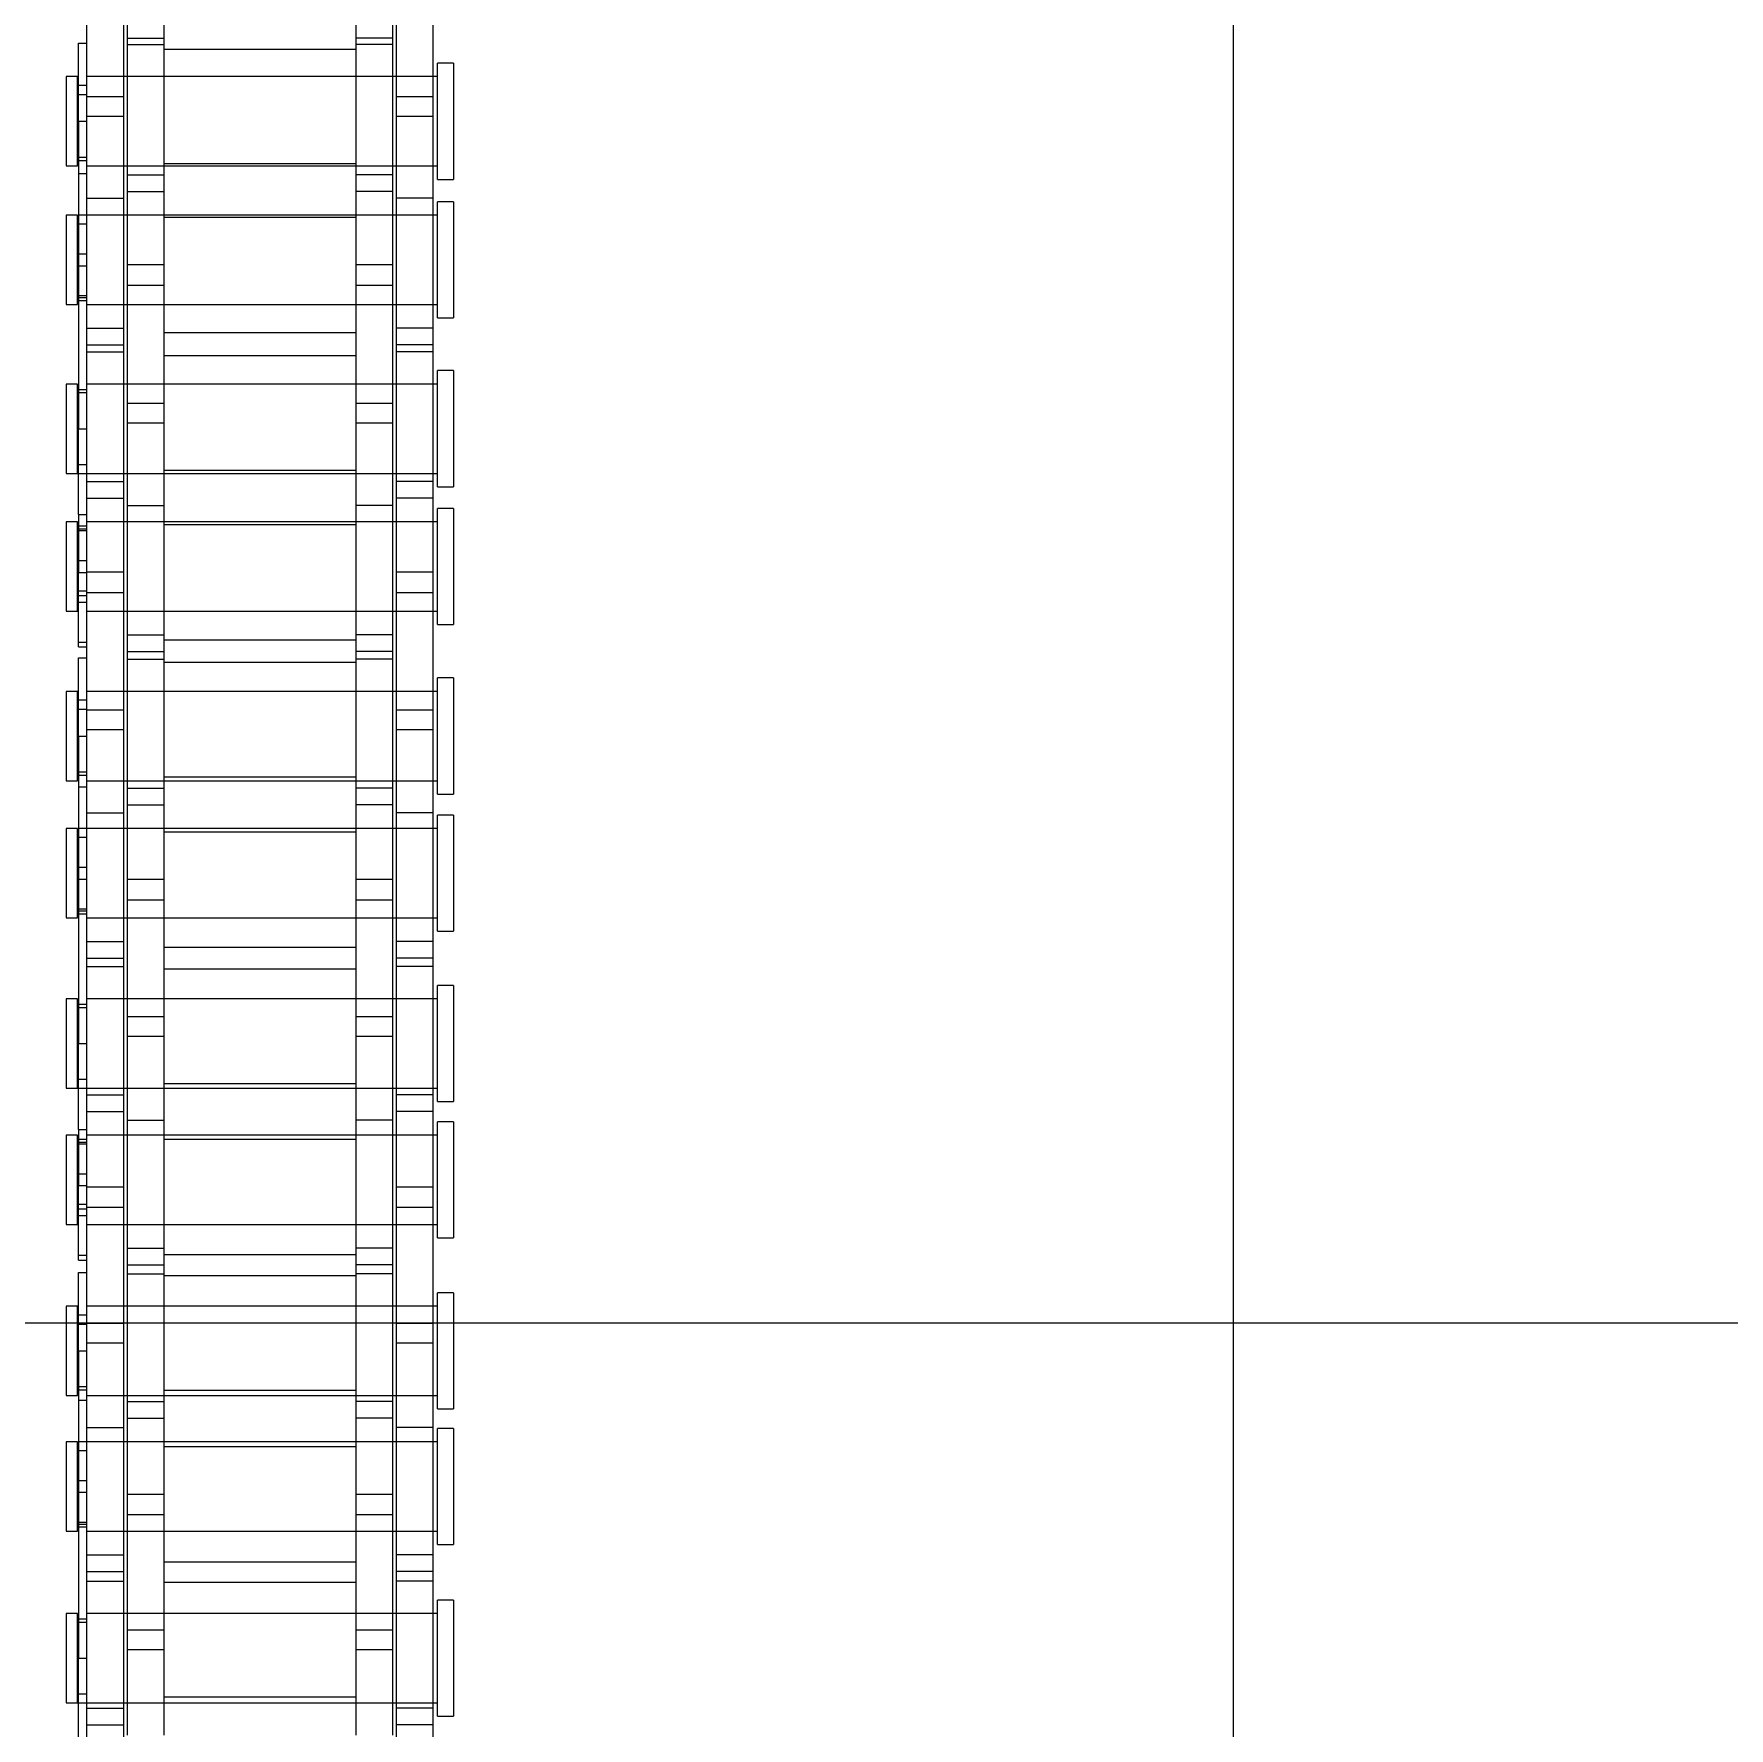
# Model space of a CAD drawing. Header units: metres. Extents: x 0 to 63075, y 0 to 44550.
# Drawn here: x 13982.8 to 14052.9, y 24816.9 to 24886.9 of the extents above; entities that cross this region are included whole.
import ezdxf

# ---------------------------------------------------------------- set-up
doc = ezdxf.new("R2010")
doc.units = ezdxf.units.M
doc.header["$LTSCALE"] = 75
doc.linetypes.add('HIDDEN2', pattern=[4.7625, 3.175, -1.5875])
for name, color, linetype in [('SDM', 7, 'Continuous'), ('SL1', 8, 'Continuous'), ('SL4', 4, 'Continuous'), ('ST1', 7, 'HIDDEN2')]:
    doc.layers.add(name, color=color, linetype=linetype)

# ---------------------------------------------------------------- blocks, each defined once
blk = doc.blocks.new('A$Ca548c4ee')
at = {"layer": 'SL1'}
blk.add_line((6102.121, 2165.219), (5522.121, 2165.219), dxfattribs=at)
for centre, major_axis, start_param, end_param in [((5918.823, 2446.587), (0, 241.3), 0.776095, 3.141593), ((5926.647, 2446.586), (0, 241.3), 0.776095, 3.976762), ((5911.003, 2446.587), (0, -241.3), 4.712391, 6.283185), ((5918.823, 2446.587), (0, -241.3), 4.712391, 6.283185)]:
    blk.add_ellipse(centre, major_axis=major_axis, ratio=0.965926, start_param=start_param, end_param=end_param, dxfattribs=at)
blk = doc.blocks.new('A$Ca53c419a')
at = {"layer": 'SL4'}
blk.add_line((215.006, 420.765), (1004.763, 420.765), dxfattribs=at)
at = {"layer": 'ST1'}
for p, q in [((391.822, 469), (388.132, 469)), ((388.132, 469), (388.132, 468.526)), ((391.822, 468.526), (391.822, 469)), ((398.919, 469), (395.229, 469)), ((395.229, 469), (395.229, 468.526)), ((398.919, 468.526), (398.919, 469)), ((404.522, 469), (400.832, 469)), ((400.832, 469), (400.832, 468.526)), ((404.522, 468.526), (404.522, 469)), ((411.589, 469), (407.899, 469)), ((407.899, 469), (407.899, 468.526)), ((411.589, 468.526), (411.589, 469)), ((417.222, 469), (413.532, 469)), ((413.532, 469), (413.532, 468.526)), ((417.222, 468.526), (417.222, 469)), ((424.259, 469), (420.569, 469)), ((420.569, 469), (420.569, 468.526)), ((424.259, 468.526), (424.259, 469)), ((429.922, 469), (426.232, 469)), ((426.232, 469), (426.232, 468.526)), ((429.922, 468.526), (429.922, 469)), ((436.929, 469), (433.239, 469)), ((433.239, 469), (433.239, 468.526)), ((436.929, 468.526), (436.929, 469)), ((442.622, 469), (438.932, 469)), ((438.932, 469), (438.932, 468.526)), ((442.622, 468.526), (442.622, 469)), ((449.599, 469), (445.909, 469)), ((445.909, 469), (445.909, 468.526)), ((449.599, 468.526), (449.599, 469)), ((455.322, 469), (451.632, 469)), ((451.632, 469), (451.632, 468.526)), ((455.322, 468.526), (455.322, 469)), ((393.152, 468.157), (384.057, 468.157)), ((386.425, 468.489), (389.977, 468.489)), ((387.228, 468.157), (387.228, 466.637)), ((387.914, 468.157), (387.914, 466.637)), ((388.132, 468.526), (391.822, 468.526)), ((388.132, 468.489), (388.132, 466.637)), ((388.132, 468.157), (388.132, 453.659)), ((388.501, 468.526), (388.501, 468.157)), ((389.977, 468.489), (389.977, 468.157)), ((402.677, 468.489), (389.977, 468.489)), ((391.453, 468.157), (391.453, 468.526)), ((391.596, 468.489), (391.596, 468.157)), ((391.822, 466.637), (391.822, 468.157)), ((391.822, 453.659), (391.822, 468.157)), ((393.152, 468.157), (393.152, 466.637)), ((399.502, 468.157), (393.152, 468.157)), ((393.563, 468.157), (393.563, 466.637)), ((394.249, 468.157), (394.249, 466.637)), ((395.229, 468.526), (398.914, 468.526)), ((395.229, 468.157), (395.229, 466.637)), ((395.229, 468.157), (395.229, 453.659)), ((395.398, 468.489), (395.398, 468.157)), ((395.519, 468.489), (395.519, 468.157)), ((395.598, 468.526), (395.598, 468.157)), ((396.83, 468.489), (396.83, 468.157)), ((397.318, 468.489), (397.318, 468.157)), ((398.55, 468.157), (398.55, 468.526)), ((398.914, 468.526), (398.919, 468.526)), ((398.919, 466.637), (398.919, 468.489)), ((398.919, 453.659), (398.919, 468.157)), ((399.502, 468.157), (399.502, 466.637)), ((408.597, 468.157), (399.502, 468.157)), ((400.626, 468.157), (400.626, 468.489)), ((400.832, 468.526), (404.522, 468.526)), ((400.832, 468.157), (400.832, 466.637)), ((400.832, 468.157), (400.832, 453.659)), ((401.058, 468.489), (401.058, 468.157)), ((401.201, 468.526), (401.201, 468.157)), ((402.677, 468.489), (402.677, 468.157)), ((402.677, 468.489), (405.908, 468.489)), ((402.994, 466.637), (402.994, 468.157)), ((403.784, 468.489), (403.784, 468.157)), ((403.824, 468.157), (403.824, 466.637)), ((404.153, 468.157), (404.153, 468.526)), ((404.522, 466.637), (404.522, 468.157)), ((404.522, 453.659), (404.522, 468.157)), ((405.908, 468.489), (405.908, 468.157)), ((406.419, 468.489), (406.419, 468.157)), ((406.419, 468.489), (409.5, 468.489)), ((406.622, 468.489), (406.622, 468.157)), ((407.899, 468.526), (411.584, 468.526)), ((407.899, 468.157), (407.899, 466.637)), ((407.899, 468.157), (407.899, 453.659)), ((408.268, 468.526), (408.268, 468.157)), ((408.538, 468.489), (408.538, 468.157)), ((409.457, 468.157), (408.597, 468.157)), ((408.597, 466.637), (408.597, 468.157)), ((408.741, 468.489), (408.741, 468.157)), ((418.552, 468.157), (409.457, 468.157)), ((409.457, 468.157), (409.457, 466.637)), ((409.5, 468.489), (409.5, 468.157)), ((411.825, 468.489), (409.5, 468.489)), ((409.988, 468.489), (409.988, 468.157)), ((411.22, 468.157), (411.22, 468.526)), ((411.298, 468.489), (411.298, 468.157)), ((411.42, 468.489), (411.42, 468.157)), ((411.584, 468.526), (411.589, 468.526)), ((411.589, 466.637), (411.589, 468.157)), ((411.589, 453.659), (411.589, 468.157)), ((411.825, 468.489), (415.377, 468.489)), ((411.825, 468.489), (411.825, 468.157)), ((412.568, 468.157), (412.568, 466.637)), ((413.254, 468.157), (413.254, 466.637)), ((413.532, 468.526), (417.222, 468.526)), ((413.532, 468.489), (413.532, 466.637)), ((413.532, 468.157), (413.532, 453.659)), ((413.901, 468.526), (413.901, 468.157)), ((415.377, 468.489), (415.377, 468.157)), ((428.077, 468.489), (415.377, 468.489)), ((416.853, 468.157), (416.853, 468.526)), ((416.996, 468.489), (416.996, 468.157)), ((417.222, 466.637), (417.222, 468.157)), ((417.222, 453.659), (417.222, 468.157)), ((418.552, 468.157), (418.552, 466.637)), ((424.902, 468.157), (418.552, 468.157)), ((418.903, 468.157), (418.903, 466.637)), ((419.589, 468.157), (419.589, 466.637)), ((420.569, 468.526), (424.254, 468.526)), ((420.569, 468.157), (420.569, 466.637)), ((420.569, 468.157), (420.569, 453.659)), ((420.738, 468.489), (420.738, 468.157)), ((420.859, 468.489), (420.859, 468.157)), ((420.938, 468.526), (420.938, 468.157)), ((422.17, 468.489), (422.17, 468.157)), ((422.658, 468.489), (422.658, 468.157)), ((423.89, 468.157), (423.89, 468.526)), ((424.254, 468.526), (424.259, 468.526)), ((424.259, 466.637), (424.259, 468.489)), ((424.259, 453.659), (424.259, 468.157)), ((424.902, 468.157), (424.902, 466.637)), ((433.997, 468.157), (424.902, 468.157)), ((425.966, 468.157), (425.966, 468.489)), ((426.232, 468.526), (429.922, 468.526)), ((426.232, 468.157), (426.232, 466.637)), ((426.232, 468.157), (426.232, 453.659)), ((426.458, 468.489), (426.458, 468.157)), ((426.601, 468.526), (426.601, 468.157)), ((428.077, 468.489), (428.077, 468.157)), ((428.077, 468.489), (431.308, 468.489)), ((428.334, 466.637), (428.334, 468.157)), ((429.164, 468.157), (429.164, 466.637)), ((429.184, 468.489), (429.184, 468.157)), ((429.553, 468.157), (429.553, 468.526)), ((429.922, 466.637), (429.922, 468.157)), ((429.922, 453.659), (429.922, 468.157)), ((431.308, 468.489), (431.308, 468.157)), ((431.759, 468.489), (431.759, 468.157)), ((431.759, 468.489), (434.84, 468.489)), ((431.962, 468.489), (431.962, 468.157)), ((433.239, 468.526), (436.924, 468.526)), ((433.239, 468.157), (433.239, 466.637)), ((433.239, 468.157), (433.239, 453.659)), ((433.608, 468.526), (433.608, 468.157)), ((433.878, 468.489), (433.878, 468.157)), ((434.857, 468.157), (433.997, 468.157)), ((433.997, 466.637), (433.997, 468.157)), ((434.081, 468.489), (434.081, 468.157)), ((434.84, 468.489), (434.84, 468.157)), ((437.225, 468.489), (434.84, 468.489)), ((443.952, 468.157), (434.857, 468.157)), ((434.857, 468.157), (434.857, 466.637)), ((435.328, 468.489), (435.328, 468.157)), ((436.56, 468.157), (436.56, 468.526)), ((436.638, 468.489), (436.638, 468.157)), ((436.76, 468.489), (436.76, 468.157)), ((436.924, 468.526), (436.929, 468.526)), ((436.929, 466.637), (436.929, 468.157)), ((436.929, 453.659), (436.929, 468.157)), ((437.225, 468.489), (440.777, 468.489)), ((437.225, 468.489), (437.225, 468.157)), ((437.908, 468.157), (437.908, 466.637)), ((438.594, 468.157), (438.594, 466.637)), ((438.932, 468.526), (442.622, 468.526)), ((438.932, 468.489), (438.932, 466.637)), ((438.932, 468.157), (438.932, 453.659)), ((439.301, 468.526), (439.301, 468.157)), ((440.777, 468.489), (440.777, 468.157)), ((453.477, 468.489), (440.777, 468.489)), ((442.253, 468.157), (442.253, 468.526)), ((442.396, 468.489), (442.396, 468.157)), ((442.622, 466.637), (442.622, 468.157)), ((442.622, 453.659), (442.622, 468.157)), ((443.952, 468.157), (443.952, 466.637)), ((450.302, 468.157), (443.952, 468.157)), ((444.243, 468.157), (444.243, 466.637)), ((444.929, 468.157), (444.929, 466.637)), ((445.909, 468.526), (449.594, 468.526)), ((445.909, 468.157), (445.909, 466.637)), ((445.909, 468.157), (445.909, 453.659)), ((446.078, 468.489), (446.078, 468.157)), ((446.199, 468.489), (446.199, 468.157)), ((446.278, 468.526), (446.278, 468.157)), ((447.51, 468.489), (447.51, 468.157)), ((447.998, 468.489), (447.998, 468.157)), ((449.23, 468.157), (449.23, 468.526)), ((449.594, 468.526), (449.599, 468.526)), ((449.599, 466.637), (449.599, 468.489)), ((449.599, 453.659), (449.599, 468.157)), ((450.302, 468.157), (450.302, 466.637)), ((459.397, 468.157), (450.302, 468.157)), ((451.306, 468.157), (451.306, 468.489)), ((451.632, 468.526), (455.322, 468.526)), ((451.632, 468.157), (451.632, 466.637)), ((451.632, 468.157), (451.632, 453.659)), ((451.858, 468.489), (451.858, 468.157)), ((452.001, 468.526), (452.001, 468.157)), ((453.477, 468.489), (453.477, 468.157)), ((453.477, 468.489), (456.708, 468.489)), ((453.674, 466.637), (453.674, 468.157)), ((454.504, 468.157), (454.504, 466.637)), ((454.584, 468.489), (454.584, 468.157)), ((454.953, 468.157), (454.953, 468.526)), ((455.322, 466.637), (455.322, 468.157)), ((455.322, 453.659), (455.322, 468.157)), ((456.708, 468.489), (456.708, 468.157)), ((393.152, 466.637), (384.057, 466.637)), ((399.502, 466.637), (393.152, 466.637)), ((408.597, 466.637), (399.502, 466.637)), ((409.457, 466.637), (408.597, 466.637)), ((418.552, 466.637), (409.457, 466.637)), ((424.902, 466.637), (418.552, 466.637)), ((433.997, 466.637), (424.902, 466.637)), ((434.857, 466.637), (433.997, 466.637)), ((443.952, 466.637), (434.857, 466.637)), ((450.302, 466.637), (443.952, 466.637)), ((459.397, 466.637), (450.302, 466.637)), ((395.897, 466.485), (386.802, 466.485)), ((388.132, 466.485), (388.132, 464.965)), ((390.324, 464.965), (390.324, 466.485)), ((391.154, 466.485), (391.154, 464.965)), ((391.822, 464.965), (391.822, 466.485)), ((395.229, 466.485), (395.229, 464.965)), ((396.757, 466.485), (395.897, 466.485)), ((395.897, 464.965), (395.897, 466.485)), ((405.852, 466.485), (396.757, 466.485)), ((396.757, 466.485), (396.757, 464.965)), ((398.919, 464.965), (398.919, 466.485)), ((399.898, 466.485), (399.898, 464.965)), ((400.584, 466.485), (400.584, 464.965)), ((400.832, 466.485), (400.832, 464.965)), ((404.522, 464.965), (404.522, 466.485)), ((405.852, 466.485), (405.852, 464.965)), ((412.202, 466.485), (405.852, 466.485)), ((406.233, 466.485), (406.233, 464.965)), ((406.919, 466.485), (406.919, 464.965)), ((407.899, 466.485), (407.899, 464.965)), ((411.589, 464.965), (411.589, 466.485)), ((412.202, 466.485), (412.202, 464.965)), ((421.297, 466.485), (412.202, 466.485)), ((413.532, 466.485), (413.532, 464.965)), ((415.664, 464.965), (415.664, 466.485)), ((416.494, 466.485), (416.494, 464.965)), ((417.222, 464.965), (417.222, 466.485)), ((420.569, 466.485), (420.569, 464.965)), ((422.157, 466.485), (421.297, 466.485)), ((421.297, 464.965), (421.297, 466.485)), ((431.252, 466.485), (422.157, 466.485)), ((422.157, 466.485), (422.157, 464.965)), ((424.259, 464.965), (424.259, 466.485)), ((425.238, 466.485), (425.238, 464.965)), ((425.924, 466.485), (425.924, 464.965)), ((426.232, 466.485), (426.232, 464.965)), ((429.922, 464.965), (429.922, 466.485)), ((431.252, 466.485), (431.252, 464.965)), ((437.602, 466.485), (431.252, 466.485)), ((431.573, 466.485), (431.573, 464.965)), ((432.259, 466.485), (432.259, 464.965)), ((433.239, 466.485), (433.239, 464.965)), ((436.929, 464.965), (436.929, 466.485)), ((437.602, 466.485), (437.602, 464.965)), ((446.697, 466.485), (437.602, 466.485)), ((438.932, 466.485), (438.932, 464.965)), ((441.004, 464.965), (441.004, 466.485)), ((441.834, 466.485), (441.834, 464.965)), ((442.622, 464.965), (442.622, 466.485)), ((445.909, 466.485), (445.909, 464.965)), ((447.557, 466.485), (446.697, 466.485)), ((446.697, 464.965), (446.697, 466.485)), ((456.652, 466.485), (447.557, 466.485)), ((447.557, 466.485), (447.557, 464.965)), ((449.599, 464.965), (449.599, 466.485)), ((450.578, 466.485), (450.578, 464.965)), ((451.264, 466.485), (451.264, 464.965)), ((451.632, 466.485), (451.632, 464.965)), ((455.322, 464.965), (455.322, 466.485)), ((456.652, 466.485), (456.652, 464.965)), ((463.002, 466.485), (456.652, 466.485)), ((456.913, 466.485), (456.913, 464.965)), ((395.897, 464.965), (386.802, 464.965)), ((388.132, 464.965), (388.132, 457.035)), ((388.364, 457.035), (388.364, 464.965)), ((391.822, 457.035), (391.822, 464.965)), ((393.114, 464.965), (393.114, 457.035)), ((393.937, 457.035), (393.937, 464.965)), ((395.229, 464.965), (395.229, 457.035)), ((396.757, 464.965), (395.897, 464.965)), ((405.852, 464.965), (396.757, 464.965)), ((398.717, 464.965), (398.717, 457.035)), ((398.919, 457.035), (398.919, 464.965)), ((400.832, 464.965), (400.832, 457.035)), ((401.034, 457.035), (401.034, 464.965)), ((404.522, 457.035), (404.522, 464.965)), ((405.784, 464.965), (405.784, 457.035)), ((412.202, 464.965), (405.852, 464.965)), ((406.637, 457.035), (406.637, 464.965)), ((407.899, 464.965), (407.899, 457.035)), ((411.417, 464.965), (411.417, 457.035)), ((411.589, 457.035), (411.589, 464.965)), ((421.297, 464.965), (412.202, 464.965)), ((413.532, 464.965), (413.532, 457.035)), ((413.704, 457.035), (413.704, 464.965)), ((417.222, 457.035), (417.222, 464.965)), ((418.454, 464.965), (418.454, 457.035)), ((419.337, 457.035), (419.337, 464.965)), ((420.569, 464.965), (420.569, 457.035)), ((422.157, 464.965), (421.297, 464.965)), ((431.252, 464.965), (422.157, 464.965)), ((424.117, 464.965), (424.117, 457.035)), ((424.259, 457.035), (424.259, 464.965)), ((426.232, 464.965), (426.232, 457.035)), ((426.374, 457.035), (426.374, 464.965)), ((429.922, 457.035), (429.922, 464.965)), ((431.124, 464.965), (431.124, 457.035)), ((437.602, 464.965), (431.252, 464.965)), ((432.037, 457.035), (432.037, 464.965)), ((433.239, 464.965), (433.239, 457.035)), ((436.817, 464.965), (436.817, 457.035)), ((436.929, 457.035), (436.929, 464.965)), ((446.697, 464.965), (437.602, 464.965)), ((438.932, 464.965), (438.932, 457.035)), ((439.044, 457.035), (439.044, 464.965)), ((442.622, 457.035), (442.622, 464.965)), ((443.794, 464.965), (443.794, 457.035)), ((444.737, 457.035), (444.737, 464.965)), ((445.909, 464.965), (445.909, 457.035)), ((447.557, 464.965), (446.697, 464.965)), ((456.652, 464.965), (447.557, 464.965)), ((449.517, 464.965), (449.517, 457.035)), ((449.599, 457.035), (449.599, 464.965)), ((451.632, 464.965), (451.632, 457.035)), ((451.714, 457.035), (451.714, 464.965)), ((455.322, 457.035), (455.322, 464.965)), ((456.464, 464.965), (456.464, 457.035)), ((463.002, 464.965), (456.652, 464.965)), ((395.897, 457.035), (386.802, 457.035)), ((388.132, 457.035), (388.132, 455.515)), ((390.324, 455.515), (390.324, 457.035)), ((391.154, 457.035), (391.154, 455.515)), ((391.822, 455.515), (391.822, 457.035)), ((395.229, 457.035), (395.229, 455.515)), ((396.757, 457.035), (395.897, 457.035)), ((395.897, 455.515), (395.897, 457.035)), ((405.852, 457.035), (396.757, 457.035)), ((396.757, 457.035), (396.757, 455.515)), ((398.919, 455.515), (398.919, 457.035)), ((399.898, 455.515), (399.898, 457.035)), ((400.584, 455.515), (400.584, 457.035)), ((400.832, 457.035), (400.832, 455.515)), ((404.522, 455.515), (404.522, 457.035)), ((405.852, 455.515), (405.852, 457.035)), ((412.202, 457.035), (405.852, 457.035)), ((406.233, 455.515), (406.233, 457.035)), ((406.919, 455.515), (406.919, 457.035)), ((407.899, 457.035), (407.899, 455.515)), ((411.589, 455.515), (411.589, 457.035)), ((412.202, 455.515), (412.202, 457.035)), ((421.297, 457.035), (412.202, 457.035)), ((413.532, 457.035), (413.532, 455.515)), ((415.664, 455.515), (415.664, 457.035)), ((416.494, 457.035), (416.494, 455.515)), ((417.222, 455.515), (417.222, 457.035)), ((420.569, 457.035), (420.569, 455.515)), ((422.157, 457.035), (421.297, 457.035)), ((421.297, 455.515), (421.297, 457.035)), ((431.252, 457.035), (422.157, 457.035)), ((422.157, 457.035), (422.157, 455.515)), ((424.259, 455.515), (424.259, 457.035)), ((425.238, 455.515), (425.238, 457.035)), ((425.924, 455.515), (425.924, 457.035)), ((426.232, 457.035), (426.232, 455.515)), ((429.922, 455.515), (429.922, 457.035)), ((431.252, 455.515), (431.252, 457.035)), ((437.602, 457.035), (431.252, 457.035)), ((431.573, 455.515), (431.573, 457.035)), ((432.259, 455.515), (432.259, 457.035)), ((433.239, 457.035), (433.239, 455.515)), ((436.929, 455.515), (436.929, 457.035)), ((437.602, 455.515), (437.602, 457.035)), ((446.697, 457.035), (437.602, 457.035)), ((438.932, 457.035), (438.932, 455.515)), ((441.004, 455.515), (441.004, 457.035)), ((441.834, 457.035), (441.834, 455.515)), ((442.622, 455.515), (442.622, 457.035)), ((445.909, 457.035), (445.909, 455.515)), ((447.557, 457.035), (446.697, 457.035)), ((446.697, 455.515), (446.697, 457.035)), ((456.652, 457.035), (447.557, 457.035)), ((447.557, 457.035), (447.557, 455.515)), ((449.599, 455.515), (449.599, 457.035)), ((450.578, 455.515), (450.578, 457.035)), ((451.264, 455.515), (451.264, 457.035)), ((451.632, 457.035), (451.632, 455.515)), ((455.322, 455.515), (455.322, 457.035)), ((456.652, 455.515), (456.652, 457.035)), ((463.002, 457.035), (456.652, 457.035)), ((456.913, 455.515), (456.913, 457.035)), ((393.152, 455.363), (384.057, 455.363)), ((395.897, 455.515), (386.802, 455.515)), ((387.228, 453.843), (387.228, 455.363)), ((387.914, 453.843), (387.914, 455.363)), ((388.132, 455.363), (388.132, 453.843)), ((391.822, 453.843), (391.822, 455.363)), ((393.152, 453.843), (393.152, 455.363)), ((399.502, 455.363), (393.152, 455.363)), ((393.563, 453.843), (393.563, 455.363)), ((394.249, 453.843), (394.249, 455.363)), ((395.229, 455.363), (395.229, 453.843)), ((396.757, 455.515), (395.897, 455.515)), ((405.852, 455.515), (396.757, 455.515)), ((398.919, 453.843), (398.919, 455.363)), ((399.502, 453.843), (399.502, 455.363)), ((408.597, 455.363), (399.502, 455.363)), ((400.832, 455.363), (400.832, 453.843)), ((402.994, 453.843), (402.994, 455.363)), ((403.824, 455.363), (403.824, 453.843)), ((404.522, 453.843), (404.522, 455.363)), ((412.202, 455.515), (405.852, 455.515)), ((407.899, 455.363), (407.899, 453.843)), ((409.457, 455.363), (408.597, 455.363)), ((408.597, 453.843), (408.597, 455.363)), ((418.552, 455.363), (409.457, 455.363)), ((409.457, 455.363), (409.457, 453.843)), ((411.589, 453.843), (411.589, 455.363)), ((421.297, 455.515), (412.202, 455.515)), ((412.568, 453.843), (412.568, 455.363)), ((413.254, 453.843), (413.254, 455.363)), ((413.532, 455.363), (413.532, 453.843)), ((417.222, 453.843), (417.222, 455.363)), ((418.552, 453.843), (418.552, 455.363)), ((424.902, 455.363), (418.552, 455.363)), ((418.903, 453.843), (418.903, 455.363)), ((419.589, 453.843), (419.589, 455.363)), ((420.569, 455.363), (420.569, 453.843)), ((422.157, 455.515), (421.297, 455.515)), ((431.252, 455.515), (422.157, 455.515)), ((424.259, 453.843), (424.259, 455.363)), ((424.902, 453.843), (424.902, 455.363)), ((433.997, 455.363), (424.902, 455.363)), ((426.232, 455.363), (426.232, 453.843)), ((428.334, 453.843), (428.334, 455.363)), ((429.164, 455.363), (429.164, 453.843)), ((429.922, 453.843), (429.922, 455.363)), ((437.602, 455.515), (431.252, 455.515)), ((433.239, 455.363), (433.239, 453.843)), ((434.857, 455.363), (433.997, 455.363)), ((433.997, 453.843), (433.997, 455.363)), ((443.952, 455.363), (434.857, 455.363)), ((434.857, 455.363), (434.857, 453.843)), ((436.929, 453.843), (436.929, 455.363)), ((446.697, 455.515), (437.602, 455.515)), ((437.908, 453.843), (437.908, 455.363)), ((438.594, 453.843), (438.594, 455.363)), ((438.932, 455.363), (438.932, 453.843)), ((442.622, 453.843), (442.622, 455.363)), ((443.952, 453.843), (443.952, 455.363)), ((450.302, 455.363), (443.952, 455.363)), ((444.243, 453.843), (444.243, 455.363)), ((444.929, 453.843), (444.929, 455.363)), ((445.909, 455.363), (445.909, 453.843)), ((447.557, 455.515), (446.697, 455.515)), ((456.652, 455.515), (447.557, 455.515)), ((449.599, 453.843), (449.599, 455.363)), ((450.302, 453.843), (450.302, 455.363)), ((459.397, 455.363), (450.302, 455.363)), ((451.632, 455.363), (451.632, 453.843)), ((453.674, 453.843), (453.674, 455.363)), ((454.504, 455.363), (454.504, 453.843)), ((455.322, 453.843), (455.322, 455.363)), ((463.002, 455.515), (456.652, 455.515)), ((393.152, 453.843), (384.057, 453.843)), ((387.579, 453.659), (392.376, 453.659)), ((387.579, 453.659), (387.579, 453)), ((392.376, 453), (392.376, 453.659)), ((399.502, 453.843), (393.152, 453.843)), ((394.675, 453.659), (399.472, 453.659)), ((394.675, 453.659), (394.675, 453)), ((399.472, 453), (399.472, 453.659)), ((408.597, 453.843), (399.502, 453.843)), ((400.279, 453.659), (405.076, 453.659)), ((400.279, 453.659), (400.279, 453)), ((405.076, 453), (405.076, 453.659)), ((407.345, 453.659), (412.142, 453.659)), ((407.345, 453.659), (407.345, 453)), ((409.457, 453.843), (408.597, 453.843)), ((418.552, 453.843), (409.457, 453.843)), ((412.142, 453), (412.142, 453.659)), ((412.979, 453.659), (417.776, 453.659)), ((412.979, 453.659), (412.979, 453)), ((417.776, 453), (417.776, 453.659)), ((424.902, 453.843), (418.552, 453.843)), ((420.015, 453.659), (424.812, 453.659)), ((420.015, 453.659), (420.015, 453)), ((424.812, 453), (424.812, 453.659)), ((433.997, 453.843), (424.902, 453.843)), ((425.679, 453.659), (430.476, 453.659)), ((425.679, 453.659), (425.679, 453)), ((430.476, 453), (430.476, 453.659)), ((432.685, 453.659), (437.482, 453.659)), ((432.685, 453.659), (432.685, 453)), ((434.857, 453.843), (433.997, 453.843)), ((443.952, 453.843), (434.857, 453.843)), ((437.482, 453), (437.482, 453.659)), ((438.379, 453.659), (443.176, 453.659)), ((438.379, 453.659), (438.379, 453)), ((443.176, 453), (443.176, 453.659)), ((450.302, 453.843), (443.952, 453.843)), ((445.355, 453.659), (450.152, 453.659)), ((445.355, 453.659), (445.355, 453)), ((450.152, 453), (450.152, 453.659)), ((459.397, 453.843), (450.302, 453.843)), ((451.079, 453.659), (455.876, 453.659)), ((451.079, 453.659), (451.079, 453)), ((455.876, 453), (455.876, 453.659)), ((392.376, 453), (387.579, 453)), ((399.472, 453), (394.675, 453)), ((405.076, 453), (400.279, 453)), ((412.142, 453), (407.345, 453)), ((417.776, 453), (412.979, 453)), ((424.812, 453), (420.015, 453)), ((430.476, 453), (425.679, 453)), ((437.482, 453), (432.685, 453)), ((443.176, 453), (438.379, 453)), ((450.152, 453), (445.355, 453)), ((455.876, 453), (451.079, 453))]:
    blk.add_line(p, q, dxfattribs=at)

msp = doc.modelspace()

# ---------------------------------------------------------------- block references
at = {"layer": 'SDM'}
msp.add_blockref('A$Ca548c4ee', (8259.513, 22668.364), dxfattribs=at)
at = {"layer": 'SDM', "rotation": 90}
msp.add_blockref('A$Ca53c419a', (14453.134, 24429.769), dxfattribs=at)

doc.saveas('drawing.dxf')
